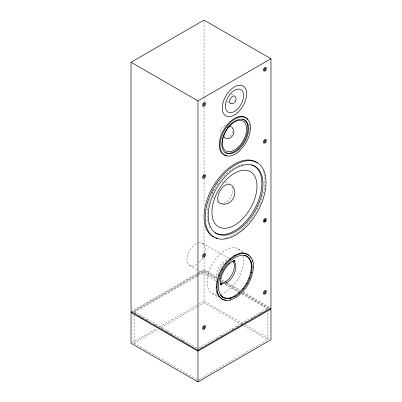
<?xml version="1.0" encoding="UTF-8"?>
<svg xmlns="http://www.w3.org/2000/svg" width="402" height="402" viewBox="0 0 402 402"><rect width="100%" height="100%" fill="white"/><g stroke="black" fill="none" stroke-linecap="round" stroke-linejoin="round"><path stroke-width="0.3" stroke-dasharray="2.01 1.51" d="M212.738 193.568L212.824 191.844M213.055 190.915L213.281 189.985M216.944 184.498L217.889 183.724M131.032 311.645L197.01 273.556M197.553 273.244L204.04 269.496L216.995 276.973M132.655 311.59L198.096 273.807M198.633 273.496L204.04 270.375L216.995 277.852M196.99 276.204L134.077 312.525L134.077 311.645L198.075 274.697M198.618 274.385L204.04 271.255L216.492 278.44M197.533 275.888L204.04 272.129L216.492 279.32M132.117 342.635L156.453 328.585M159.157 327.027L198.096 304.545M198.633 304.234L204.04 301.113L242.903 323.545M134.077 315.037L134.077 343.263L158.483 329.173M161.192 327.605L196.99 306.937M197.533 306.625L204.04 302.867L241.396 324.434M241.939 294.013L267.923 309.012L267.923 308.133L197.96 348.529L134.077 311.645M200.668 347.841L201.754 347.217M216.397 338.76L218.567 337.509M220.738 336.258L222.909 335.002M232.13 329.68L234.296 328.429M236.466 327.178L238.637 325.921M240.808 324.67L242.974 323.419M245.145 322.163L247.315 320.912M251.109 318.721L255.994 315.902M258.159 314.65L263.044 311.831M265.214 310.58L267.38 309.329M197.96 380.141L267.923 339.75L267.923 311.525M225.653 125.344C222.015 126.143 219.643 130.348 220.879 133.866M221.758 182.257L222.884 182.041M231.024 94.45L233.602 94.962M225.115 182.116L228.969 183.252M238.21 248.878L244.135 252.3M202.507 243.17L228.507 258.179M221.854 279.782L224.552 281.34M227.788 283.209L239.662 290.063M243.441 292.244L270.968 308.133M221.854 280.656L222.934 281.279M226.708 283.46L239.662 290.942M242.903 292.812L269.345 308.078M221.366 281.254L222.447 281.882M226.241 284.068L239.23 291.571M242.481 293.445L267.923 308.133M225.155 284.32L238.15 291.822M189.603 265.526L216.14 280.847M212.397 293.586L218.321 297.008M245.602 325.102L269.888 339.127M243.562 325.685L267.923 339.75M134.615 312.836L136.78 314.088M138.946 315.339L143.821 318.153M145.986 319.404L148.152 320.65M154.649 324.404L157.896 326.278M161.684 328.464L163.85 329.715M166.016 330.967L168.182 332.218M170.347 333.469L172.513 334.72M181.719 340.032L183.88 341.283M134.077 343.263L196.874 379.518M218.206 202.613L215.497 200.482M228.658 102.887L227.371 101.43M213.467 197.131L214 198.05M204.04 21.351L204.04 96.55M204.04 97.173L204.04 101.56M204.04 107.203L204.04 173.624M204.04 178.634L204.04 206.834M204.04 225.633L204.04 252.577M204.04 258.22L204.04 269.496M204.04 270.375L204.04 302.867M249.406 124.117A21.512 12.417 -60 0 1 249.275 131.459M263.049 170.729A43.019 24.839 -60 0 1 256.888 210.03A43.019 24.839 -60 0 1 226.587 237.718M225.954 237.878A43.019 24.839 -60 0 1 224.693 238.15M235.195 100.028A4.301 2.482 -60 0 1 234.713 101.033M232.788 131.323A6.452 3.724 -60 0 1 228.376 137.77M232.683 187.463A10.753 6.211 -60 0 1 223.849 203.447M210.13 227.783A38.718 22.356 -60 0 1 213.98 190.086A38.718 22.356 -60 0 1 244.024 164.101M216.487 279.048A12.904 7.452 -60 0 1 227.668 259.692M198.417 242.808A12.904 7.452 -60 0 1 204.633 252.999M202.507 258.074A12.904 7.452 -60 0 1 198.417 263.164M197.01 264.28A12.904 7.452 -60 0 1 186.945 259.054A12.904 7.452 -60 0 1 197.955 242.944M217.226 294.797A25.813 14.904 -60 0 1 212.397 263.782A25.813 14.904 -60 0 1 241.672 252.456M243.064 256.114A25.813 14.904 -60 0 1 220.577 294.319M217.894 274.41A12.904 7.452 -60 0 1 226.713 261.506"/><path stroke-width="0.6" d="M216.211 287.058C217.02 272.993 225.607 258.441 239.185 253.436C247.28 250.798 254.215 258.652 253.476 266.42C252.662 280.485 244.079 295.043 230.497 300.048C222.406 302.686 215.472 294.832 216.211 287.058L216.969 287.5L217.593 292.596L219.417 296.626L222.316 299.314M216.969 287.5C217.392 276.757 222.743 266.621 230.497 259.33C235.23 255.315 241.954 251.617 248.129 254.607M220.286 295.123C229.436 304.158 241.783 291.339 246.401 283.415C250.823 275.546 255.808 259.059 244.069 255.124M222.522 297.199C232.637 302.264 242.371 291.812 247.16 283.852C251.657 275.722 255.843 262.069 246.401 255.843M131.032 62.25L204.04 20.1L270.968 58.737L270.968 308.133L197.96 350.288L131.032 311.645L131.032 62.25L197.96 100.887L270.968 58.737M269.888 308.389L270.968 309.012L270.968 339.75L197.96 381.9L131.032 343.263L131.032 312.525L132.117 311.902M131.032 312.525L197.96 351.162L270.968 309.012M233.869 260.983L235.004 260.506L232.019 261.777L229.029 263.958L229.592 263.526C225.215 267.606 222.115 272.973 220.773 278.802L220.864 278.099L220.472 281.777L220.864 284.998L220.708 283.777M231.813 103.816C234.833 103.615 236.919 100.214 235.803 97.425M232.663 261.215L235.095 260.973L233.723 260.968M226.452 138.499C231.627 139.378 235.894 132.962 233.024 128.565M222.517 204.075C232.19 205.688 238.838 192.769 232.135 185.709M247.16 256.285C237.059 252.345 228.065 262.27 223.286 270.069C218.924 278.104 214.824 290.857 223.286 297.636M221.557 298.877L224.798 299.877M243.587 252.999L244.351 253.441M250.27 256.858L251.029 257.295M249.084 258.33L249.843 258.772M239.185 253.436L239.949 253.873M252.094 260.888L252.853 261.325M250.768 262.059L251.531 262.501M234.461 255.446L235.22 255.883M251.345 266.772L252.104 267.214M229.738 258.893L230.497 259.33M250.768 272.154L251.531 272.591M225.336 263.536L226.095 263.978M249.084 277.827L249.843 278.264M221.557 269.069L222.316 269.511M246.401 283.415L247.16 283.852M242.903 288.53L243.662 288.968M218.658 275.109L219.417 275.551M225.301 281.772L226.713 282.586M238.833 292.832L239.592 293.269M216.834 281.244L217.593 281.686M234.461 296.018L235.22 296.455M230.095 297.877L230.854 298.314M216.834 292.153L217.593 292.596M229.738 299.606L230.497 300.048M226.019 298.279L226.783 298.716M218.658 296.184L219.417 296.626M225.336 300.043L226.095 300.48M247.371 254.17L248.612 255.32M220.623 283.656L221.316 284.842L220.557 283.174M264.883 220.321L264.883 221.195M197.96 100.887L197.96 350.288M197.96 351.162L197.96 381.9M226.859 155.619A21.512 12.417 -60 0 1 223.708 129.806A21.512 12.417 -60 0 1 247.632 119.63M213.995 237.044A43.019 24.839 -60 0 1 213.211 186.382A43.019 24.839 -60 0 1 257.446 162.966M217.417 238.18A43.019 24.839 -60 0 1 215.658 237.713M231.773 103.641A4.301 2.482 -60 0 1 230.411 98.55A4.301 2.482 -60 0 1 235.502 97.189M227.587 127.771A6.452 3.724 -60 0 1 232.788 128.595M226.095 138.383A6.452 3.724 -60 0 1 223.813 135.137M243.929 119.625A18.929 10.929 -60 0 1 243.929 141.479A18.929 10.929 -60 0 1 224.999 152.408M242.326 118.972A18.929 10.929 -60 0 1 243.421 119.359M222.738 203.729A10.753 6.211 -60 0 1 219.301 192.111A10.753 6.211 -60 0 1 231.567 185.342M253.823 165.714A38.718 22.356 -60 0 1 253.823 210.422A38.718 22.356 -60 0 1 215.105 232.773M251.697 164.73A38.718 22.356 -60 0 1 253.31 165.433M233.205 261.401A12.904 7.452 -60 0 1 231.758 274.958A12.904 7.452 -60 0 1 220.738 282.993M233.572 261.134A12.904 7.452 -60 0 1 233.165 275.772A12.904 7.452 -60 0 1 220.693 283.44M237.612 112.645A17.211 9.934 -60 0 0 243.064 85.988A17.211 9.934 -60 0 0 222.708 104.038A17.211 9.934 -60 0 0 237.612 112.645M236.823 109.706A12.904 7.452 -60 0 0 240.914 89.711A12.904 7.452 -60 0 0 225.648 103.254A12.904 7.452 -60 0 0 236.823 109.706M237.451 147.906A17.211 9.934 -60 0 0 243.18 121.183A17.211 9.934 -60 0 0 222.753 138.956A17.211 9.934 -60 0 0 237.451 147.906M240.29 220.989A31.833 18.381 -60 0 0 250.381 171.674A31.833 18.381 -60 0 0 212.718 205.07A31.833 18.381 -60 0 0 240.29 220.989M243.476 229.286A43.019 24.839 -60 0 0 257.114 162.644A43.019 24.839 -60 0 0 206.221 207.774A43.019 24.839 -60 0 0 243.476 229.286M242.687 226.346A38.718 22.356 -60 0 0 254.963 166.373A38.718 22.356 -60 0 0 209.156 206.99A38.718 22.356 -60 0 0 242.687 226.346M239.16 151.147A21.512 12.417 -60 0 0 245.979 117.826A21.512 12.417 -60 0 0 220.532 140.393A21.512 12.417 -60 0 0 239.16 151.147M238.687 149.383A18.929 10.929 -60 0 0 244.687 120.062A18.929 10.929 -60 0 0 222.296 139.921A18.929 10.929 -60 0 0 238.687 149.383M265.079 70.013A1.075 0.623 -60 0 0 265.421 68.345A1.075 0.623 -60 0 0 264.149 69.471A1.075 0.623 -60 0 0 265.079 70.013M265.275 70.747A2.151 1.241 -60 0 0 265.958 67.415A2.151 1.241 -60 0 0 263.416 69.672A2.151 1.241 -60 0 0 265.275 70.747M265.079 142.022A1.075 0.623 -60 0 0 265.421 140.353A1.075 0.623 -60 0 0 264.149 141.484A1.075 0.623 -60 0 0 265.079 142.022M265.275 142.755A2.151 1.241 -60 0 0 265.958 139.424A2.151 1.241 -60 0 0 263.416 141.68A2.151 1.241 -60 0 0 265.275 142.755M265.079 221.055A1.075 0.623 -60 0 0 265.421 219.386A1.075 0.623 -60 0 0 264.149 220.517A1.075 0.623 -60 0 0 265.079 221.055M265.275 221.788A2.151 1.241 -60 0 0 265.958 218.457A2.151 1.241 -60 0 0 263.416 220.713A2.151 1.241 -60 0 0 265.275 221.788M265.079 293.063A1.075 0.623 -60 0 0 265.421 291.395A1.075 0.623 -60 0 0 264.149 292.525A1.075 0.623 -60 0 0 265.079 293.063M265.275 293.797A2.151 1.241 -60 0 0 265.958 290.465A2.151 1.241 -60 0 0 263.416 292.721A2.151 1.241 -60 0 0 265.275 293.797M204.241 105.138A1.075 0.623 -60 0 0 204.578 103.47A1.075 0.623 -60 0 0 203.306 104.6A1.075 0.623 -60 0 0 204.241 105.138M204.437 105.872A2.151 1.241 -60 0 0 205.115 102.54A2.151 1.241 -60 0 0 202.573 104.796A2.151 1.241 -60 0 0 204.437 105.872M204.241 177.146A1.075 0.623 -60 0 0 204.578 175.478A1.075 0.623 -60 0 0 203.306 176.609A1.075 0.623 -60 0 0 204.241 177.146M204.437 177.88A2.151 1.241 -60 0 0 205.115 174.548A2.151 1.241 -60 0 0 202.573 176.805A2.151 1.241 -60 0 0 204.437 177.88M204.241 256.18A1.075 0.623 -60 0 0 204.578 254.516A1.075 0.623 -60 0 0 203.306 255.642A1.075 0.623 -60 0 0 204.241 256.18M204.437 256.913A2.151 1.241 -60 0 0 205.115 253.582A2.151 1.241 -60 0 0 202.573 255.838A2.151 1.241 -60 0 0 204.437 256.913M204.241 328.188A1.075 0.623 -60 0 0 204.578 326.524A1.075 0.623 -60 0 0 203.306 327.65A1.075 0.623 -60 0 0 204.241 328.188M204.437 328.921A2.151 1.241 -60 0 0 205.115 325.59A2.151 1.241 -60 0 0 202.573 327.846A2.151 1.241 -60 0 0 204.437 328.921"/></g></svg>
